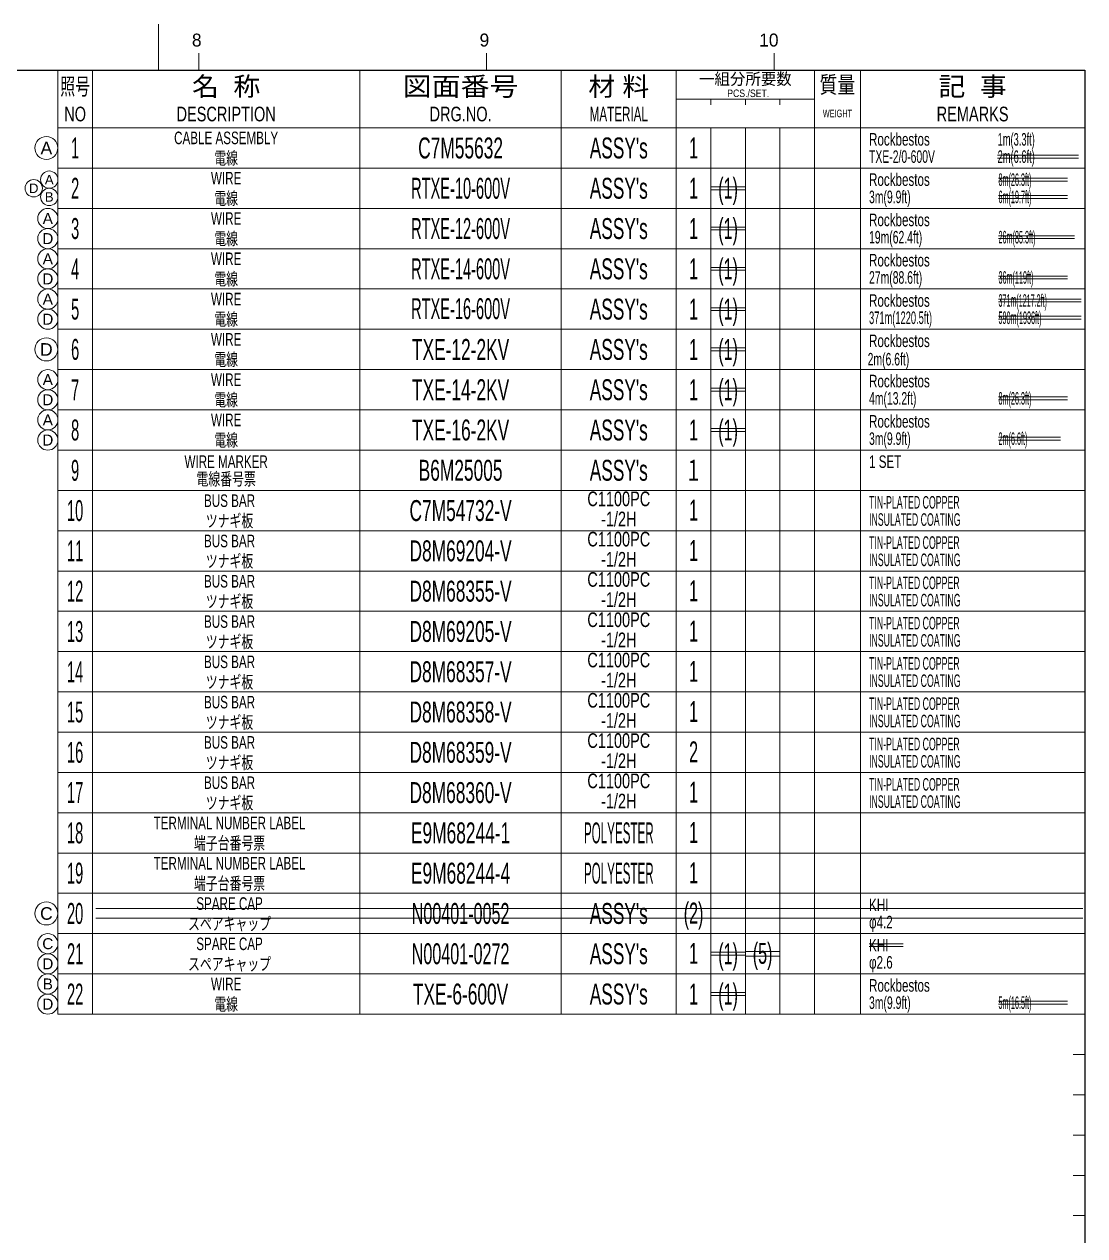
# Model space of a CAD drawing. Header units: millimetres. Extents: x 7 to 587, y 2 to 418.
# Drawn here: x 402.6 to 587, y 207.5 to 418 of the extents above; entities that cross this region are included whole.
import ezdxf
from ezdxf.enums import TextEntityAlignment as Align

# ---------------------------------------------------------------- set-up
doc = ezdxf.new("R2010")
doc.units = ezdxf.units.MM
for name, color, linetype in [('GR1_05', 7, 'Continuous'), ('図面枠C7M', 7, 'Continuous'), ('表題、部品表_01', 7, 'Continuous'), ('表題、部品表_02', 7, 'Continuous'), ('表題、部品表_03', 7, 'Continuous')]:
    doc.layers.add(name, color=color, linetype=linetype)
doc.styles.add('HG丸ｺﾞｼｯｸM-PRO', font='')
doc.styles.get('HG丸ｺﾞｼｯｸM-PRO').set_extended_font_data('HG丸ｺﾞｼｯｸM-PRO')

# ---------------------------------------------------------------- blocks, each defined once
blk = doc.blocks.new('BLKF023')
at = {"layer": '図面枠C7M', "color": 4, "linetype": 'Continuous', "lineweight": 13}
for p, q in [((426, 410), (426, 418)), ((433, 413), (433, 410)), ((483, 413), (483, 410)), ((533, 413), (533, 410)), ((585, 393), (587, 393)), ((585, 386), (587, 386)), ((585, 379), (587, 379)), ((585, 372), (587, 372)), ((585, 365), (587, 365)), ((585, 358), (587, 358)), ((585, 351), (587, 351)), ((585, 344), (587, 344)), ((585, 337), (587, 337)), ((585, 330), (587, 330)), ((585, 323), (587, 323)), ((585, 316), (587, 316)), ((585, 309), (587, 309)), ((585, 302), (587, 302)), ((585, 295), (587, 295)), ((585, 288), (587, 288)), ((585, 281), (587, 281)), ((585, 274), (587, 274)), ((585, 267), (587, 267)), ((587, 260), (585, 260)), ((585, 253), (587, 253)), ((585, 246), (587, 246)), ((585, 239), (587, 239)), ((585, 232), (587, 232)), ((585, 225), (587, 225)), ((585, 218), (587, 218)), ((585, 211), (587, 211))]:
    blk.add_line(p, q, dxfattribs=at)
at = {"layer": '図面枠C7M', "color": 2, "linetype": 'Continuous', "lineweight": 25}
for p, q in [((33, 410), (587, 410)), ((587, 410), (587, 10))]:
    blk.add_line(p, q, dxfattribs=at)
at = {"layer": '図面枠C7M', "color": 4, "linetype": 'Continuous', "lineweight": 13, "style": 'HG丸ｺﾞｼｯｸM-PRO', "width": 1.003994}
for s, height, p in [('8', 2.25, (431.8, 413.45)), ('9', 2.25, (481.8, 413.45)), ('10', 2.255, (530.4, 413.45))]:
    blk.add_text(s, height=height, dxfattribs=at).set_placement(p, align=Align.BOTTOM_LEFT)
blk = doc.blocks.new('BLKF028')
at = {"layer": '表題、部品表_02', "color": 4, "linetype": 'Continuous', "lineweight": 13}
for p, q in [((408.5, 400), (408.5, 393)), ((408.5, 400), (587, 400)), ((414.5, 400), (414.5, 393)), ((461, 400), (461, 393)), ((496, 400), (496, 393)), ((516, 400), (516, 393)), ((522, 400), (522, 393)), ((528, 400), (528, 393)), ((534, 393), (534, 400)), ((540, 400), (540, 393)), ((548, 400), (548, 393)), ((587, 400), (587, 393)), ((408.5, 393), (587, 393))]:
    blk.add_line(p, q, dxfattribs=at)
blk = doc.blocks.new('BLKF030')
at = {"layer": '表題、部品表_02', "color": 4, "linetype": 'Continuous', "lineweight": 13}
for p, q in [((408.5, 393), (408.5, 386)), ((408.5, 393), (587, 393)), ((414.5, 393), (414.5, 386)), ((461, 393), (461, 386)), ((496, 393), (496, 386)), ((516, 393), (516, 386)), ((522, 393), (522, 386)), ((528, 393), (528, 386)), ((534, 386), (534, 393)), ((540, 393), (540, 386)), ((548, 393), (548, 386)), ((587, 393), (587, 386)), ((408.5, 386), (587, 386))]:
    blk.add_line(p, q, dxfattribs=at)
blk = doc.blocks.new('BLKF032')
at = {"layer": '表題、部品表_02', "color": 4, "linetype": 'Continuous', "lineweight": 13}
for p, q in [((408.5, 386), (408.5, 379)), ((408.5, 386), (587, 386)), ((414.5, 386), (414.5, 379)), ((461, 386), (461, 379)), ((496, 386), (496, 379)), ((516, 386), (516, 379)), ((522, 386), (522, 379)), ((528, 386), (528, 379)), ((534, 379), (534, 386)), ((540, 386), (540, 379)), ((548, 386), (548, 379)), ((587, 386), (587, 379)), ((408.5, 379), (587, 379))]:
    blk.add_line(p, q, dxfattribs=at)
blk = doc.blocks.new('BLKF034')
at = {"layer": '表題、部品表_02', "color": 4, "linetype": 'Continuous', "lineweight": 13}
for p, q in [((408.5, 379), (408.5, 372)), ((408.5, 379), (587, 379)), ((414.5, 379), (414.5, 372)), ((461, 379), (461, 372)), ((496, 379), (496, 372)), ((516, 379), (516, 372)), ((522, 379), (522, 372)), ((528, 379), (528, 372)), ((534, 372), (534, 379)), ((540, 379), (540, 372)), ((548, 379), (548, 372)), ((587, 379), (587, 372)), ((408.5, 372), (587, 372))]:
    blk.add_line(p, q, dxfattribs=at)
blk = doc.blocks.new('BLKF036')
at = {"layer": '表題、部品表_02', "color": 4, "linetype": 'Continuous', "lineweight": 13}
for p, q in [((408.5, 372), (408.5, 365)), ((408.5, 372), (587, 372)), ((414.5, 372), (414.5, 365)), ((461, 372), (461, 365)), ((496, 372), (496, 365)), ((516, 372), (516, 365)), ((522, 372), (522, 365)), ((528, 372), (528, 365)), ((534, 365), (534, 372)), ((540, 372), (540, 365)), ((548, 372), (548, 365)), ((587, 372), (587, 365)), ((408.5, 365), (587, 365))]:
    blk.add_line(p, q, dxfattribs=at)
blk = doc.blocks.new('BLKF038')
at = {"layer": '表題、部品表_02', "color": 4, "linetype": 'Continuous', "lineweight": 13}
for p, q in [((408.5, 365), (408.5, 358)), ((408.5, 365), (587, 365)), ((414.5, 365), (414.5, 358)), ((461, 365), (461, 358)), ((496, 365), (496, 358)), ((516, 365), (516, 358)), ((522, 365), (522, 358)), ((528, 365), (528, 358)), ((534, 358), (534, 365)), ((540, 365), (540, 358)), ((548, 365), (548, 358)), ((587, 365), (587, 358)), ((408.5, 358), (587, 358))]:
    blk.add_line(p, q, dxfattribs=at)
blk = doc.blocks.new('BLKF040')
at = {"layer": '表題、部品表_02', "color": 4, "linetype": 'Continuous', "lineweight": 13}
for p, q in [((408.5, 358), (408.5, 351)), ((408.5, 358), (587, 358)), ((414.5, 358), (414.5, 351)), ((461, 358), (461, 351)), ((496, 358), (496, 351)), ((516, 358), (516, 351)), ((522, 358), (522, 351)), ((528, 358), (528, 351)), ((534, 351), (534, 358)), ((540, 358), (540, 351)), ((548, 358), (548, 351)), ((587, 358), (587, 351)), ((408.5, 351), (587, 351))]:
    blk.add_line(p, q, dxfattribs=at)
blk = doc.blocks.new('BLKF042')
at = {"layer": '表題、部品表_02', "color": 4, "linetype": 'Continuous', "lineweight": 13}
for p, q in [((408.5, 351), (408.5, 344)), ((408.5, 351), (587, 351)), ((414.5, 351), (414.5, 344)), ((461, 351), (461, 344)), ((496, 351), (496, 344)), ((516, 351), (516, 344)), ((522, 351), (522, 344)), ((528, 351), (528, 344)), ((534, 344), (534, 351)), ((540, 351), (540, 344)), ((548, 351), (548, 344)), ((587, 351), (587, 344)), ((408.5, 344), (587, 344))]:
    blk.add_line(p, q, dxfattribs=at)
blk = doc.blocks.new('BLKF044')
at = {"layer": '表題、部品表_02', "color": 4, "linetype": 'Continuous', "lineweight": 13}
for p, q in [((408.5, 344), (408.5, 337)), ((408.5, 344), (587, 344)), ((414.5, 344), (414.5, 337)), ((461, 344), (461, 337)), ((496, 344), (496, 337)), ((516, 344), (516, 337)), ((522, 344), (522, 337)), ((528, 344), (528, 337)), ((534, 337), (534, 344)), ((540, 344), (540, 337)), ((548, 344), (548, 337)), ((587, 344), (587, 337)), ((408.5, 337), (587, 337))]:
    blk.add_line(p, q, dxfattribs=at)
blk = doc.blocks.new('BLKF046')
at = {"layer": '表題、部品表_02', "color": 4, "linetype": 'Continuous', "lineweight": 13}
for p, q in [((408.5, 337), (408.5, 330)), ((408.5, 337), (587, 337)), ((414.5, 337), (414.5, 330)), ((461, 337), (461, 330)), ((496, 337), (496, 330)), ((516, 337), (516, 330)), ((522, 337), (522, 330)), ((528, 337), (528, 330)), ((534, 330), (534, 337)), ((540, 337), (540, 330)), ((548, 337), (548, 330)), ((587, 337), (587, 330)), ((408.5, 330), (587, 330))]:
    blk.add_line(p, q, dxfattribs=at)
blk = doc.blocks.new('BLKF048')
at = {"layer": '表題、部品表_02', "color": 4, "linetype": 'Continuous', "lineweight": 13}
for p, q in [((408.5, 330), (408.5, 323)), ((408.5, 330), (587, 330)), ((414.5, 330), (414.5, 323)), ((461, 330), (461, 323)), ((496, 330), (496, 323)), ((516, 330), (516, 323)), ((522, 330), (522, 323)), ((528, 330), (528, 323)), ((534, 323), (534, 330)), ((540, 330), (540, 323)), ((548, 330), (548, 323)), ((587, 330), (587, 323)), ((408.5, 323), (587, 323))]:
    blk.add_line(p, q, dxfattribs=at)
blk = doc.blocks.new('BLKF050')
at = {"layer": '表題、部品表_02', "color": 4, "linetype": 'Continuous', "lineweight": 13}
for p, q in [((408.5, 323), (408.5, 316)), ((408.5, 323), (587, 323)), ((414.5, 323), (414.5, 316)), ((461, 323), (461, 316)), ((496, 323), (496, 316)), ((516, 323), (516, 316)), ((522, 323), (522, 316)), ((528, 323), (528, 316)), ((534, 316), (534, 323)), ((540, 323), (540, 316)), ((548, 323), (548, 316)), ((587, 323), (587, 316)), ((408.5, 316), (587, 316))]:
    blk.add_line(p, q, dxfattribs=at)
blk = doc.blocks.new('BLKF052')
at = {"layer": '表題、部品表_02', "color": 4, "linetype": 'Continuous', "lineweight": 13}
for p, q in [((408.5, 316), (408.5, 309)), ((408.5, 316), (587, 316)), ((414.5, 316), (414.5, 309)), ((461, 316), (461, 309)), ((496, 316), (496, 309)), ((516, 316), (516, 309)), ((522, 316), (522, 309)), ((528, 316), (528, 309)), ((534, 309), (534, 316)), ((540, 316), (540, 309)), ((548, 316), (548, 309)), ((587, 316), (587, 309)), ((408.5, 309), (587, 309))]:
    blk.add_line(p, q, dxfattribs=at)
blk = doc.blocks.new('BLKF054')
at = {"layer": '表題、部品表_02', "color": 4, "linetype": 'Continuous', "lineweight": 13}
for p, q in [((408.5, 309), (408.5, 302)), ((408.5, 309), (587, 309)), ((414.5, 309), (414.5, 302)), ((461, 309), (461, 302)), ((496, 309), (496, 302)), ((516, 309), (516, 302)), ((522, 309), (522, 302)), ((528, 309), (528, 302)), ((534, 302), (534, 309)), ((540, 309), (540, 302)), ((548, 309), (548, 302)), ((587, 309), (587, 302)), ((408.5, 302), (587, 302))]:
    blk.add_line(p, q, dxfattribs=at)
blk = doc.blocks.new('BLKF070')
at = {"layer": '表題、部品表_02', "color": 4, "linetype": 'Continuous', "lineweight": 13}
for p, q in [((408.5, 302), (408.5, 295)), ((408.5, 302), (587, 302)), ((414.5, 302), (414.5, 295)), ((461, 302), (461, 295)), ((496, 302), (496, 295)), ((516, 302), (516, 295)), ((522, 302), (522, 295)), ((528, 302), (528, 295)), ((534, 295), (534, 302)), ((540, 302), (540, 295)), ((548, 302), (548, 295)), ((587, 302), (587, 295)), ((408.5, 295), (587, 295))]:
    blk.add_line(p, q, dxfattribs=at)
blk = doc.blocks.new('BLKF072')
at = {"layer": '表題、部品表_02', "color": 4, "linetype": 'Continuous', "lineweight": 13}
for p, q in [((408.5, 295), (408.5, 288)), ((408.5, 295), (587, 295)), ((414.5, 295), (414.5, 288)), ((461, 295), (461, 288)), ((496, 295), (496, 288)), ((516, 295), (516, 288)), ((522, 295), (522, 288)), ((528, 295), (528, 288)), ((534, 288), (534, 295)), ((540, 295), (540, 288)), ((548, 295), (548, 288)), ((587, 295), (587, 288)), ((408.5, 288), (587, 288))]:
    blk.add_line(p, q, dxfattribs=at)
blk = doc.blocks.new('BLKF092')
at = {"layer": '表題、部品表_02', "color": 4, "linetype": 'Continuous', "lineweight": 13}
for p, q in [((408.5, 288), (408.5, 281)), ((408.5, 288), (587, 288)), ((414.5, 288), (414.5, 281)), ((461, 288), (461, 281)), ((496, 288), (496, 281)), ((516, 288), (516, 281)), ((522, 288), (522, 281)), ((528, 288), (528, 281)), ((534, 281), (534, 288)), ((540, 288), (540, 281)), ((548, 288), (548, 281)), ((587, 288), (587, 281)), ((408.5, 281), (587, 281))]:
    blk.add_line(p, q, dxfattribs=at)
blk = doc.blocks.new('BLKF099')
at = {"layer": '表題、部品表_01', "color": 4, "linetype": 'Continuous', "lineweight": 13}
for p, q in [((408.5, 410), (408.5, 400)), ((408.5, 410), (587, 410)), ((414.5, 410), (414.5, 400)), ((461, 410), (461, 400)), ((496, 410), (496, 400)), ((516, 410), (516, 400)), ((540, 410), (540, 400)), ((548, 410), (548, 400)), ((587, 410), (587, 400)), ((516, 405), (540, 405)), ((522, 404), (522, 405)), ((528, 405), (528, 404)), ((534, 405), (534, 404)), ((408.5, 400), (587, 400))]:
    blk.add_line(p, q, dxfattribs=at)
at = {"layer": '表題、部品表_01', "color": 3, "linetype": 'Continuous', "lineweight": 35, "style": 'HG丸ｺﾞｼｯｸM-PRO'}
for s, height, width, p in [('照号', 2.909, 0.651535, (411.5, 407.2)), ('名  称', 3.273, 1.042426, (437.75, 407.2)), ('図面番号', 3.273, 1.127518, (478.5, 407.2)), ('材 料', 3.273, 1.042439, (506, 407.2)), ('一組分所要数', 2.036, 0.966638, (528, 408.5)), ('質量', 2.909, 0.781842, (544, 407.5)), ('記  事', 3.273, 1.042426, (567.5, 407.2)), ('PCS./SET.', 1.309, 0.862935, (528.5, 406)), ('NO', 2.545, 0.740841, (411.5, 402.4)), ('DESCRIPTION', 2.5455, 0.741365, (437.75, 402.4)), ('DRG.NO.', 2.545, 0.741189, (478.5, 402.4)), ('MATERIAL', 2.545, 0.594756, (506, 402.4)), ('WEIGHT', 1.309, 0.635507, (544, 402.5)), ('REMARKS', 2.545, 0.742803, (567.5, 402.4))]:
    blk.add_text(s, height=height, dxfattribs=dict(at, width=width)).set_placement(p, align=Align.MIDDLE_CENTER)
blk = doc.blocks.new('BLKF098')
at = {"layer": '表題、部品表_01', "color": 3, "linetype": 'Continuous', "lineweight": 13}
blk.add_blockref('BLKF099', (0, 0), dxfattribs=at)
blk = doc.blocks.new('BLKF102')
at = {"layer": '表題、部品表_02', "color": 4, "linetype": 'Continuous', "lineweight": 13}
for p, q in [((408.5, 281), (408.5, 274)), ((408.5, 281), (587, 281)), ((414.5, 281), (414.5, 274)), ((461, 281), (461, 274)), ((496, 281), (496, 274)), ((516, 281), (516, 274)), ((522, 281), (522, 274)), ((528, 281), (528, 274)), ((534, 274), (534, 281)), ((540, 281), (540, 274)), ((548, 281), (548, 274)), ((587, 281), (587, 274)), ((408.5, 274), (587, 274))]:
    blk.add_line(p, q, dxfattribs=at)
blk = doc.blocks.new('BLKF104')
at = {"layer": '表題、部品表_02', "color": 4, "linetype": 'Continuous', "lineweight": 13}
for p, q in [((408.5, 274), (408.5, 267)), ((408.5, 274), (587, 274)), ((414.5, 274), (414.5, 267)), ((461, 274), (461, 267)), ((496, 274), (496, 267)), ((516, 274), (516, 267)), ((522, 274), (522, 267)), ((528, 274), (528, 267)), ((534, 267), (534, 274)), ((540, 274), (540, 267)), ((548, 274), (548, 267)), ((587, 274), (587, 267)), ((408.5, 267), (587, 267))]:
    blk.add_line(p, q, dxfattribs=at)
blk = doc.blocks.new('BLKF106')
at = {"layer": '表題、部品表_02', "color": 4, "linetype": 'Continuous', "lineweight": 13}
for p, q in [((408.5, 267), (408.5, 260)), ((408.5, 267), (587, 267)), ((414.5, 267), (414.5, 260)), ((461, 267), (461, 260)), ((496, 267), (496, 260)), ((516, 267), (516, 260)), ((522, 267), (522, 260)), ((528, 267), (528, 260)), ((534, 260), (534, 267)), ((540, 267), (540, 260)), ((548, 267), (548, 260)), ((587, 267), (587, 260)), ((408.5, 260), (587, 260))]:
    blk.add_line(p, q, dxfattribs=at)
blk = doc.blocks.new('BLKF108')
at = {"layer": '表題、部品表_02', "color": 4, "linetype": 'Continuous', "lineweight": 13}
for p, q in [((408.5, 260), (408.5, 253)), ((408.5, 260), (587, 260)), ((414.5, 260), (414.5, 253)), ((461, 260), (461, 253)), ((496, 260), (496, 253)), ((516, 260), (516, 253)), ((522, 260), (522, 253)), ((528, 260), (528, 253)), ((534, 253), (534, 260)), ((540, 260), (540, 253)), ((548, 260), (548, 253)), ((587, 260), (587, 253)), ((408.5, 253), (587, 253))]:
    blk.add_line(p, q, dxfattribs=at)
blk = doc.blocks.new('BLKF110')
at = {"layer": 'GR1_05', "color": 4, "linetype": 'Continuous', "lineweight": 13}
blk.add_circle((406.5, 396.5), 2, dxfattribs=at)
at = {"layer": 'GR1_05', "color": 4, "linetype": 'Continuous', "lineweight": 13, "style": 'HG丸ｺﾞｼｯｸM-PRO', "width": 1.042301}
blk.add_text('A', height=2.18, dxfattribs=at).set_placement((406.5, 396.5), align=Align.MIDDLE_CENTER)
blk = doc.blocks.new('BLKF113')
at = {"layer": '表題、部品表_02', "color": 4, "linetype": 'Continuous', "lineweight": 13}
for p, q in [((408.5, 253), (408.5, 246)), ((408.5, 253), (587, 253)), ((414.5, 253), (414.5, 246)), ((461, 253), (461, 246)), ((496, 253), (496, 246)), ((516, 253), (516, 246)), ((522, 253), (522, 246)), ((528, 253), (528, 246)), ((534, 246), (534, 253)), ((540, 253), (540, 246)), ((548, 253), (548, 246)), ((587, 253), (587, 246)), ((408.5, 246), (587, 246))]:
    blk.add_line(p, q, dxfattribs=at)
blk = doc.blocks.new('BLKF123')
at = {"layer": 'GR1_05', "color": 4, "linetype": 'Continuous', "lineweight": 13}
blk.add_circle((406.5, 263.5), 2, dxfattribs=at)
at = {"layer": 'GR1_05', "color": 4, "linetype": 'Continuous', "lineweight": 13, "style": 'HG丸ｺﾞｼｯｸM-PRO', "width": 1.042931}
blk.add_text('C', height=2.18, dxfattribs=at).set_placement((406.5, 263.5), align=Align.MIDDLE_CENTER)
blk = doc.blocks.new('BLKF125')
at = {"layer": 'GR1_05', "color": 4, "linetype": 'Continuous', "lineweight": 13}
blk.add_circle((406.75, 258.25), 1.75, dxfattribs=at)
at = {"layer": 'GR1_05', "color": 4, "linetype": 'Continuous', "lineweight": 13, "style": 'HG丸ｺﾞｼｯｸM-PRO', "width": 1.042931}
blk.add_text('C', height=1.91, dxfattribs=at).set_placement((406.75, 258.25), align=Align.MIDDLE_CENTER)
blk = doc.blocks.new('BLKF126')
at = {"layer": 'GR1_05', "color": 4, "linetype": 'Continuous', "lineweight": 13}
blk.add_circle((406.75, 254.75), 1.75, dxfattribs=at)
at = {"layer": 'GR1_05', "color": 4, "linetype": 'Continuous', "lineweight": 13, "style": 'HG丸ｺﾞｼｯｸM-PRO', "width": 1.042833}
blk.add_text('D', height=1.91, dxfattribs=at).set_placement((406.75, 254.75), align=Align.MIDDLE_CENTER)
blk = doc.blocks.new('BLKF127')
at = {"layer": 'GR1_05', "color": 4, "linetype": 'Continuous', "lineweight": 13}
blk.add_circle((406.75, 251.25), 1.75, dxfattribs=at)
at = {"layer": 'GR1_05', "color": 4, "linetype": 'Continuous', "lineweight": 13, "style": 'HG丸ｺﾞｼｯｸM-PRO', "width": 1.04272}
blk.add_text('B', height=1.91, dxfattribs=at).set_placement((406.75, 251.25), align=Align.MIDDLE_CENTER)
blk = doc.blocks.new('BLKF128')
at = {"layer": 'GR1_05', "color": 4, "linetype": 'Continuous', "lineweight": 13}
blk.add_circle((406.75, 247.75), 1.75, dxfattribs=at)
at = {"layer": 'GR1_05', "color": 4, "linetype": 'Continuous', "lineweight": 13, "style": 'HG丸ｺﾞｼｯｸM-PRO', "width": 1.042833}
blk.add_text('D', height=1.91, dxfattribs=at).set_placement((406.75, 247.75), align=Align.MIDDLE_CENTER)
blk = doc.blocks.new('BLKF129')
at = {"layer": 'GR1_05', "color": 4, "linetype": 'Continuous', "lineweight": 13}
blk.add_circle((407, 391), 1.5, dxfattribs=at)
at = {"layer": 'GR1_05', "color": 4, "linetype": 'Continuous', "lineweight": 13, "style": 'HG丸ｺﾞｼｯｸM-PRO', "width": 1.042301}
blk.add_text('A', height=1.64, dxfattribs=at).set_placement((407, 391), align=Align.MIDDLE_CENTER)
blk = doc.blocks.new('BLKF130')
at = {"layer": 'GR1_05', "color": 4, "linetype": 'Continuous', "lineweight": 13}
blk.add_circle((407, 388), 1.5, dxfattribs=at)
at = {"layer": 'GR1_05', "color": 4, "linetype": 'Continuous', "lineweight": 13, "style": 'HG丸ｺﾞｼｯｸM-PRO', "width": 1.04272}
blk.add_text('B', height=1.64, dxfattribs=at).set_placement((407, 388), align=Align.MIDDLE_CENTER)
blk = doc.blocks.new('BLKF131')
at = {"layer": 'GR1_05', "color": 4, "linetype": 'Continuous', "lineweight": 13}
blk.add_circle((406.75, 356.25), 1.75, dxfattribs=at)
at = {"layer": 'GR1_05', "color": 4, "linetype": 'Continuous', "lineweight": 13, "style": 'HG丸ｺﾞｼｯｸM-PRO', "width": 1.042301}
blk.add_text('A', height=1.91, dxfattribs=at).set_placement((406.75, 356.25), align=Align.MIDDLE_CENTER)
blk = doc.blocks.new('BLKF132')
at = {"layer": 'GR1_05', "color": 4, "linetype": 'Continuous', "lineweight": 13}
blk.add_circle((406.75, 352.75), 1.75, dxfattribs=at)
at = {"layer": 'GR1_05', "color": 4, "linetype": 'Continuous', "lineweight": 13, "style": 'HG丸ｺﾞｼｯｸM-PRO', "width": 1.042833}
blk.add_text('D', height=1.91, dxfattribs=at).set_placement((406.75, 352.75), align=Align.MIDDLE_CENTER)
blk = doc.blocks.new('BLKF133')
at = {"layer": 'GR1_05', "color": 4, "linetype": 'Continuous', "lineweight": 13}
blk.add_circle((406.75, 349.25), 1.75, dxfattribs=at)
at = {"layer": 'GR1_05', "color": 4, "linetype": 'Continuous', "lineweight": 13, "style": 'HG丸ｺﾞｼｯｸM-PRO', "width": 1.042301}
blk.add_text('A', height=1.91, dxfattribs=at).set_placement((406.75, 349.25), align=Align.MIDDLE_CENTER)
blk = doc.blocks.new('BLKF134')
at = {"layer": 'GR1_05', "color": 4, "linetype": 'Continuous', "lineweight": 13}
blk.add_circle((406.75, 345.75), 1.75, dxfattribs=at)
at = {"layer": 'GR1_05', "color": 4, "linetype": 'Continuous', "lineweight": 13, "style": 'HG丸ｺﾞｼｯｸM-PRO', "width": 1.042833}
blk.add_text('D', height=1.91, dxfattribs=at).set_placement((406.75, 345.75), align=Align.MIDDLE_CENTER)
blk = doc.blocks.new('BLKF135')
at = {"layer": 'GR1_05', "color": 4, "linetype": 'Continuous', "lineweight": 13}
blk.add_circle((406.75, 370.25), 1.75, dxfattribs=at)
at = {"layer": 'GR1_05', "color": 4, "linetype": 'Continuous', "lineweight": 13, "style": 'HG丸ｺﾞｼｯｸM-PRO', "width": 1.042301}
blk.add_text('A', height=1.91, dxfattribs=at).set_placement((406.75, 370.25), align=Align.MIDDLE_CENTER)
blk = doc.blocks.new('BLKF136')
at = {"layer": 'GR1_05', "color": 4, "linetype": 'Continuous', "lineweight": 13}
blk.add_circle((406.75, 366.75), 1.75, dxfattribs=at)
at = {"layer": 'GR1_05', "color": 4, "linetype": 'Continuous', "lineweight": 13, "style": 'HG丸ｺﾞｼｯｸM-PRO', "width": 1.042833}
blk.add_text('D', height=1.91, dxfattribs=at).set_placement((406.75, 366.75), align=Align.MIDDLE_CENTER)
blk = doc.blocks.new('BLKF137')
at = {"layer": 'GR1_05', "color": 4, "linetype": 'Continuous', "lineweight": 13}
blk.add_circle((406.75, 377.25), 1.75, dxfattribs=at)
at = {"layer": 'GR1_05', "color": 4, "linetype": 'Continuous', "lineweight": 13, "style": 'HG丸ｺﾞｼｯｸM-PRO', "width": 1.042301}
blk.add_text('A', height=1.91, dxfattribs=at).set_placement((406.75, 377.25), align=Align.MIDDLE_CENTER)
blk = doc.blocks.new('BLKF138')
at = {"layer": 'GR1_05', "color": 4, "linetype": 'Continuous', "lineweight": 13}
blk.add_circle((406.75, 373.75), 1.75, dxfattribs=at)
at = {"layer": 'GR1_05', "color": 4, "linetype": 'Continuous', "lineweight": 13, "style": 'HG丸ｺﾞｼｯｸM-PRO', "width": 1.042833}
blk.add_text('D', height=1.91, dxfattribs=at).set_placement((406.75, 373.75), align=Align.MIDDLE_CENTER)
blk = doc.blocks.new('BLKF139')
at = {"layer": 'GR1_05', "color": 4, "linetype": 'Continuous', "lineweight": 13}
blk.add_circle((406.75, 384.25), 1.75, dxfattribs=at)
at = {"layer": 'GR1_05', "color": 4, "linetype": 'Continuous', "lineweight": 13, "style": 'HG丸ｺﾞｼｯｸM-PRO', "width": 1.042301}
blk.add_text('A', height=1.91, dxfattribs=at).set_placement((406.75, 384.25), align=Align.MIDDLE_CENTER)
blk = doc.blocks.new('BLKF140')
at = {"layer": 'GR1_05', "color": 4, "linetype": 'Continuous', "lineweight": 13}
blk.add_circle((406.75, 380.75), 1.75, dxfattribs=at)
at = {"layer": 'GR1_05', "color": 4, "linetype": 'Continuous', "lineweight": 13, "style": 'HG丸ｺﾞｼｯｸM-PRO', "width": 1.042833}
blk.add_text('D', height=1.91, dxfattribs=at).set_placement((406.75, 380.75), align=Align.MIDDLE_CENTER)
blk = doc.blocks.new('BLKF141')
at = {"layer": 'GR1_05', "color": 4, "linetype": 'Continuous', "lineweight": 13}
blk.add_circle((406.5, 361.5), 2, dxfattribs=at)
at = {"layer": 'GR1_05', "color": 4, "linetype": 'Continuous', "lineweight": 13, "style": 'HG丸ｺﾞｼｯｸM-PRO', "width": 1.042833}
blk.add_text('D', height=2.18, dxfattribs=at).set_placement((406.5, 361.5), align=Align.MIDDLE_CENTER)
blk = doc.blocks.new('BLKF142')
at = {"layer": 'GR1_05', "color": 4, "linetype": 'Continuous', "lineweight": 13}
blk.add_circle((404.3, 389.5), 1.5, dxfattribs=at)
at = {"layer": 'GR1_05', "color": 4, "linetype": 'Continuous', "lineweight": 13, "style": 'HG丸ｺﾞｼｯｸM-PRO', "width": 1.042833}
blk.add_text('D', height=1.64, dxfattribs=at).set_placement((404.3, 389.5), align=Align.MIDDLE_CENTER)

msp = doc.modelspace()

# ---------------------------------------------------------------- linework, layer by layer
at = {"layer": 'GR1_05', "color": 4, "linetype": 'Continuous', "lineweight": 13}
for p, q in [((571.85, 395.25), (585.89, 395.25)), ((571.85, 394.75), (585.89, 394.75)), ((522, 389.75), (528, 389.75)), ((572, 391.25), (584, 391.25)), ((572, 390.75), (584, 390.75)), ((522, 389.25), (528, 389.25)), ((572, 388.25), (584, 388.25)), ((572, 387.75), (584, 387.75)), ((522, 382.75), (528, 382.75)), ((522, 382.25), (528, 382.25)), ((572, 381.25), (585.2, 381.25)), ((572, 380.75), (585.2, 380.75)), ((522, 375.75), (528, 375.75)), ((522, 375.25), (528, 375.25)), ((572, 374.25), (584, 374.25)), ((572, 373.75), (584, 373.75)), ((522, 368.75), (528, 368.75)), ((572, 370.25), (586.4, 370.25)), ((572, 369.75), (586.4, 369.75)), ((522, 368.25), (528, 368.25)), ((572, 367.25), (586.4, 367.25)), ((572, 366.75), (586.4, 366.75)), ((522, 361.75), (528, 361.75)), ((522, 361.25), (528, 361.25)), ((522, 354.75), (528, 354.75)), ((522, 354.25), (528, 354.25)), ((572, 353.25), (584, 353.25)), ((572, 352.75), (584, 352.75)), ((522, 347.75), (528, 347.75)), ((522, 347.25), (528, 347.25)), ((572, 346.25), (582.8, 346.25)), ((572, 345.75), (582.8, 345.75)), ((528.12, 256.9), (533.87, 256.9)), ((549.5, 258.25), (555.44, 258.25)), ((549.5, 257.75), (555.44, 257.75)), ((522, 256.75), (528, 256.75)), ((522, 256.25), (528, 256.25)), ((528.12, 256.1), (533.87, 256.1)), ((522, 249.75), (528, 249.75)), ((522, 249.25), (528, 249.25)), ((572, 248.25), (584, 248.25)), ((572, 247.75), (584, 247.75))]:
    msp.add_line(p, q, dxfattribs=at)
at = {"layer": 'GR1_05', "color": 2, "linetype": 'Continuous', "lineweight": 13}
for p, q in [((415.09, 264.35), (586.65, 264.35)), ((415.09, 262.68), (586.65, 262.68))]:
    msp.add_line(p, q, dxfattribs=at)

# ---------------------------------------------------------------- block references
at = {"layer": 'GR1_05', "color": 4, "linetype": 'Continuous', "lineweight": 13}
for name in ['BLKF110', 'BLKF129', 'BLKF142', 'BLKF130', 'BLKF139', 'BLKF140', 'BLKF137', 'BLKF138', 'BLKF135', 'BLKF136', 'BLKF141', 'BLKF131', 'BLKF132', 'BLKF133', 'BLKF134', 'BLKF123', 'BLKF125', 'BLKF126', 'BLKF127', 'BLKF128']:
    msp.add_blockref(name, (0, 0), dxfattribs=at)
at = {"layer": '図面枠C7M', "color": 4, "linetype": 'Continuous', "lineweight": 13}
msp.add_blockref('BLKF023', (0, 0), dxfattribs=at)
at = {"layer": '表題、部品表_01', "color": 3, "linetype": 'Continuous', "lineweight": 13}
msp.add_blockref('BLKF098', (0, 0), dxfattribs=at)
at = {"layer": '表題、部品表_02', "color": 4, "linetype": 'Continuous', "lineweight": 13}
for name in ['BLKF028', 'BLKF030', 'BLKF032', 'BLKF034', 'BLKF036', 'BLKF038', 'BLKF040', 'BLKF042', 'BLKF044', 'BLKF046', 'BLKF048', 'BLKF050', 'BLKF052', 'BLKF054', 'BLKF070', 'BLKF072', 'BLKF092', 'BLKF102', 'BLKF104', 'BLKF106', 'BLKF108', 'BLKF113']:
    msp.add_blockref(name, (0, 0), dxfattribs=at)

# ---------------------------------------------------------------- texts
at = {"layer": 'GR1_05', "color": 3, "linetype": 'Continuous', "lineweight": 35, "style": 'HG丸ｺﾞｼｯｸM-PRO'}
for s, height, width, p in [('2m(6.6ft)', 2.182, 0.55336, (571.85, 395)), ('8m(26.3ft)', 2.182, 0.416723, (572, 391)), ('6m(19.7ft)', 2.182, 0.416723, (572, 388)), ('26m(85.3ft)', 2.1818, 0.41675, (572, 381)), ('36m(119ft)', 2.182, 0.416871, (572, 374)), ('371m(1217.2ft)', 2.1818, 0.340548, (572, 370)), ('590m(1936ft)', 2.1818, 0.416888, (572, 367)), ('8m(26.3ft)', 2.182, 0.416723, (572, 353)), ('2m(6.6ft)', 2.182, 0.416687, (572, 346)), ('KHI', 2.182, 0.693331, (549.5, 265)), ('φ4.2', 2.182, 0.691434, (549.5, 262)), ('KHI', 2.182, 0.693331, (549.5, 258)), ('5m(16.5ft)', 2.182, 0.416723, (572, 248))]:
    msp.add_text(s, height=height, dxfattribs=dict(at, width=width)).set_placement(p, align=Align.MIDDLE_LEFT)
for s, height, width, p in [('(1)', 3.636, 0.576968, (525, 389.5)), ('(1)', 3.636, 0.576968, (525, 382.5)), ('(1)', 3.636, 0.576968, (525, 375.5)), ('(1)', 3.636, 0.576968, (525, 368.5)), ('(1)', 3.636, 0.576968, (525, 361.5)), ('(1)', 3.636, 0.576968, (525, 354.5)), ('(1)', 3.636, 0.576968, (525, 347.5)), ('SPARE CAP', 2.182, 0.691878, (438.34, 265.22)), ('N00401-0052', 3.6364, 0.576184, (478.5, 263.5)), ("ASSY's", 3.636, 0.617769, (506, 263.5)), ('(2)', 3.636, 0.576968, (519, 263.57)), ('スペアキャップ', 2.182, 0.692256, (438.34, 261.72)), ('(1)', 3.636, 0.576968, (525, 256.5)), ('(5)', 3.636, 0.576968, (531, 256.57)), ('(1)', 3.636, 0.576968, (525, 249.5))]:
    msp.add_text(s, height=height, dxfattribs=dict(at, width=width)).set_placement(p, align=Align.MIDDLE_CENTER)
at = {"layer": '表題、部品表_03', "color": 3, "linetype": 'Continuous', "lineweight": 35, "style": 'HG丸ｺﾞｼｯｸM-PRO'}
for s, height, width, p in [('1', 3.64, 0.521199, (411.5, 396.5)), ('CABLE ASSEMBLY', 2.1818, 0.692743, (437.75, 398.25)), ('C7M55632', 3.636, 0.619792, (478.5, 396.5)), ("ASSY's", 3.636, 0.617769, (506, 396.5)), ('1', 3.64, 0.576062, (519, 396.5)), ('電線', 2.182, 0.692256, (437.75, 394.75)), ('WIRE', 2.182, 0.692288, (437.75, 391.25)), ('2', 3.64, 0.521199, (411.5, 389.5)), ('RTXE-10-600V', 3.6364, 0.521404, (478.5, 389.5)), ("ASSY's", 3.636, 0.617769, (506, 389.5)), ('1', 3.64, 0.576062, (519, 389.5)), ('電線', 2.182, 0.692256, (437.75, 387.75)), ('WIRE', 2.182, 0.692288, (437.75, 384.25)), ('3', 3.64, 0.521199, (411.5, 382.5)), ('RTXE-12-600V', 3.6364, 0.521404, (478.5, 382.5)), ("ASSY's", 3.636, 0.617769, (506, 382.5)), ('1', 3.64, 0.576062, (519, 382.5)), ('電線', 2.182, 0.692256, (437.75, 380.75)), ('4', 3.64, 0.521199, (411.5, 375.5)), ('WIRE', 2.182, 0.692288, (437.75, 377.25)), ('RTXE-14-600V', 3.6364, 0.521404, (478.5, 375.5)), ("ASSY's", 3.636, 0.617769, (506, 375.5)), ('1', 3.64, 0.576062, (519, 375.5)), ('電線', 2.182, 0.692256, (437.75, 373.75)), ('WIRE', 2.182, 0.692288, (437.75, 370.25)), ('5', 3.64, 0.521199, (411.5, 368.5)), ('RTXE-16-600V', 3.6364, 0.521404, (478.5, 368.58)), ("ASSY's", 3.636, 0.617769, (506, 368.5)), ('1', 3.64, 0.576062, (519, 368.5)), ('電線', 2.182, 0.692256, (437.75, 366.75)), ('電線', 2.182, 0.692256, (437.75, 366.75)), ('WIRE', 2.182, 0.692288, (437.75, 363.25)), ('6', 3.64, 0.521199, (411.5, 361.5)), ('TXE-12-2KV', 3.636, 0.61914, (478.5, 361.5)), ("ASSY's", 3.636, 0.617769, (506, 361.5)), ('1', 3.64, 0.576062, (519, 361.5)), ('電線', 2.182, 0.692256, (437.75, 359.75)), ('7', 3.64, 0.521199, (411.5, 354.5)), ('WIRE', 2.182, 0.692288, (437.75, 356.25)), ('TXE-14-2KV', 3.636, 0.61914, (478.5, 354.5)), ("ASSY's", 3.636, 0.617769, (506, 354.5)), ('1', 3.64, 0.576062, (519, 354.5)), ('電線', 2.182, 0.692256, (437.75, 352.75)), ('WIRE', 2.182, 0.692288, (437.75, 349.25)), ('8', 3.64, 0.521199, (411.5, 347.5)), ('TXE-16-2KV', 3.636, 0.61914, (478.5, 347.5)), ("ASSY's", 3.636, 0.617769, (506, 347.5)), ('1', 3.64, 0.576062, (519, 347.5)), ('電線', 2.182, 0.692256, (437.75, 345.75)), ('9', 3.64, 0.521199, (411.5, 340.5)), ('WIRE MARKER', 2.1818, 0.692392, (437.75, 342)), ('B6M25005', 3.636, 0.619614, (478.5, 340.5)), ("ASSY's", 3.636, 0.617769, (506, 340.5)), ('１', 3.64, 0.578238, (519, 340.5)), ('電線番号票', 2.182, 0.692256, (437.75, 339)), ('10', 3.636, 0.521199, (411.5, 333.5)), ('BUS BAR', 2.182, 0.692724, (438.34, 335.22)), ('C7M54732-V', 3.636, 0.619783, (478.5, 333.5)), ('1', 3.64, 0.576062, (519, 333.57)), ('ツナギ板', 2.182, 0.692256, (438.34, 331.72)), ('BUS BAR', 2.182, 0.692724, (438.34, 328.22)), ('1', 3.64, 0.576062, (519, 326.57)), ('11', 3.636, 0.521199, (411.5, 326.5)), ('D8M69204-V', 3.636, 0.61947, (478.5, 326.5)), ('ツナギ板', 2.182, 0.692256, (438.34, 324.72)), ('BUS BAR', 2.182, 0.692724, (438.34, 321.22)), ('12', 3.636, 0.521199, (411.5, 319.5)), ('D8M68355-V', 3.636, 0.61947, (478.5, 319.5)), ('1', 3.64, 0.576062, (519, 319.57)), ('ツナギ板', 2.182, 0.692256, (438.34, 317.72)), ('13', 3.636, 0.521199, (411.5, 312.5)), ('BUS BAR', 2.182, 0.692724, (438.34, 314.22)), ('D8M69205-V', 3.636, 0.61947, (478.5, 312.5)), ('1', 3.64, 0.576062, (519, 312.57)), ('ツナギ板', 2.182, 0.692256, (438.34, 310.72)), ('BUS BAR', 2.182, 0.692724, (438.34, 307.22)), ('D8M68357-V', 3.636, 0.61947, (478.5, 305.5)), ('1', 3.64, 0.576062, (519, 305.57)), ('14', 3.636, 0.521199, (411.5, 305.5)), ('ツナギ板', 2.182, 0.692256, (438.34, 303.72)), ('BUS BAR', 2.182, 0.692724, (438.34, 300.22)), ('15', 3.636, 0.521199, (411.5, 298.5)), ('D8M68358-V', 3.636, 0.61947, (478.5, 298.5)), ('1', 3.64, 0.576062, (519, 298.57)), ('ツナギ板', 2.182, 0.692256, (438.34, 296.72)), ('16', 3.636, 0.521199, (411.5, 291.5)), ('BUS BAR', 2.182, 0.692724, (438.34, 293.22)), ('D8M68359-V', 3.636, 0.61947, (478.5, 291.5)), ('2', 3.64, 0.576062, (519, 291.57)), ('ツナギ板', 2.182, 0.692256, (438.34, 289.72)), ('17', 3.636, 0.521199, (411.5, 284.5)), ('BUS BAR', 2.182, 0.692724, (438.34, 286.22)), ('D8M68360-V', 3.636, 0.61947, (478.5, 284.5)), ('1', 3.64, 0.576062, (519, 284.57)), ('ツナギ板', 2.182, 0.692256, (438.34, 282.72)), ('TERMINAL NUMBER LABEL', 2.1818, 0.692737, (438.34, 279.22)), ('18', 3.636, 0.521199, (411.5, 277.5)), ('E9M68244-1', 3.636, 0.619742, (478.5, 277.5)), ('POLYESTER', 3.636, 0.41533, (506, 277.5)), ('1', 3.64, 0.576062, (519, 277.57)), ('端子台番号票', 2.182, 0.692256, (438.34, 275.72)), ('19', 3.636, 0.521199, (411.5, 270.5)), ('TERMINAL NUMBER LABEL', 2.1818, 0.692737, (438.34, 272.22)), ('E9M68244-4', 3.636, 0.619742, (478.5, 270.5)), ('POLYESTER', 3.636, 0.41533, (506, 270.5)), ('1', 3.64, 0.576062, (519, 270.57)), ('端子台番号票', 2.182, 0.692256, (438.34, 268.72)), ('20', 3.636, 0.521199, (411.5, 263.5)), ('SPARE CAP', 2.182, 0.691878, (438.34, 258.22)), ('21', 3.636, 0.521199, (411.5, 256.5)), ('N00401-0272', 3.6364, 0.576184, (478.5, 256.5)), ("ASSY's", 3.636, 0.617769, (506, 256.5)), ('1', 3.64, 0.576062, (519, 256.57)), ('スペアキャップ', 2.182, 0.692256, (438.34, 254.72)), ('22', 3.636, 0.521199, (411.5, 249.5)), ('WIRE', 2.182, 0.692288, (437.75, 251.25)), ('TXE-6-600V', 3.636, 0.619313, (478.5, 249.5)), ("ASSY's", 3.636, 0.617769, (506, 249.5)), ('1', 3.64, 0.576062, (519, 249.5)), ('電線', 2.182, 0.692256, (437.75, 247.75))]:
    msp.add_text(s, height=height, dxfattribs=dict(at, width=width)).set_placement(p, align=Align.MIDDLE_CENTER)
for s, height, width, p in [('Rockbestos', 2.182, 0.692554, (549.5, 398)), ('1m(3.3ft)', 2.182, 0.55336, (571.85, 398)), ('TXE-2/0-600V', 2.1818, 0.619321, (549.5, 395)), ('Rockbestos', 2.182, 0.692554, (549.5, 391)), ('3m(9.9ft)', 2.182, 0.619197, (549.5, 388)), ('Rockbestos', 2.182, 0.692554, (549.5, 384)), ('19m(62.4ft)', 2.1818, 0.619373, (549.5, 381)), ('Rockbestos', 2.182, 0.692554, (549.5, 377)), ('27m(88.6ft)', 2.1818, 0.619373, (549.5, 374)), ('Rockbestos', 2.182, 0.692554, (549.5, 370)), ('371m(1220.5ft)', 2.1818, 0.553687, (549.5, 367)), ('Rockbestos', 2.182, 0.692554, (549.5, 363)), ('2m(6.6ft)', 2.182, 0.619197, (549.26, 359.8)), ('Rockbestos', 2.182, 0.692554, (549.5, 356)), ('4m(13.2ft)', 2.182, 0.619296, (549.5, 353)), ('Rockbestos', 2.182, 0.692554, (549.5, 349)), ('3m(9.9ft)', 2.182, 0.619197, (549.5, 346)), ('1 SET', 2.182, 0.691655, (549.5, 342)), ('TIN-PLATED COPPER', 2.1818, 0.522264, (549.5, 334.94)), ('INSULATED COATING', 2.1818, 0.522131, (549.5, 331.94)), ('TIN-PLATED COPPER', 2.1818, 0.522264, (549.5, 327.94)), ('INSULATED COATING', 2.1818, 0.522131, (549.5, 324.94)), ('TIN-PLATED COPPER', 2.1818, 0.522264, (549.5, 320.94)), ('INSULATED COATING', 2.1818, 0.522131, (549.5, 317.94)), ('TIN-PLATED COPPER', 2.1818, 0.522264, (549.5, 313.94)), ('INSULATED COATING', 2.1818, 0.522131, (549.5, 310.94)), ('TIN-PLATED COPPER', 2.1818, 0.522264, (549.5, 306.94)), ('INSULATED COATING', 2.1818, 0.522131, (549.5, 303.94)), ('TIN-PLATED COPPER', 2.1818, 0.522264, (549.5, 299.94)), ('INSULATED COATING', 2.1818, 0.522131, (549.5, 296.94)), ('TIN-PLATED COPPER', 2.1818, 0.522264, (549.5, 292.94)), ('INSULATED COATING', 2.1818, 0.522131, (549.5, 289.94)), ('TIN-PLATED COPPER', 2.1818, 0.522264, (549.5, 285.94)), ('INSULATED COATING', 2.1818, 0.522131, (549.5, 282.94)), ('φ2.6', 2.182, 0.691434, (549.5, 255)), ('Rockbestos', 2.182, 0.692554, (549.5, 251)), ('3m(9.9ft)', 2.182, 0.619197, (549.5, 248))]:
    msp.add_text(s, height=height, dxfattribs=dict(at, width=width)).set_placement(p, align=Align.MIDDLE_LEFT)
for s, width, p in [('C1100PC', 0.740867, (506, 333.5)), ('-1/2H', 0.740841, (506, 330)), ('C1100PC', 0.740867, (506, 326.5)), ('-1/2H', 0.740841, (506, 323)), ('C1100PC', 0.740867, (506, 319.5)), ('-1/2H', 0.740841, (506, 316)), ('C1100PC', 0.740867, (506, 312.5)), ('-1/2H', 0.740841, (506, 309)), ('C1100PC', 0.740867, (506, 305.5)), ('-1/2H', 0.740841, (506, 302)), ('C1100PC', 0.740867, (506, 298.5)), ('-1/2H', 0.740841, (506, 295)), ('C1100PC', 0.740867, (506, 291.5)), ('-1/2H', 0.740841, (506, 288)), ('C1100PC', 0.740867, (506, 284.5)), ('-1/2H', 0.740841, (506, 281))]:
    msp.add_text(s, height=2.545, dxfattribs=dict(at, width=width)).set_placement(p, align=Align.BOTTOM_CENTER)

doc.saveas('drawing.dxf')
